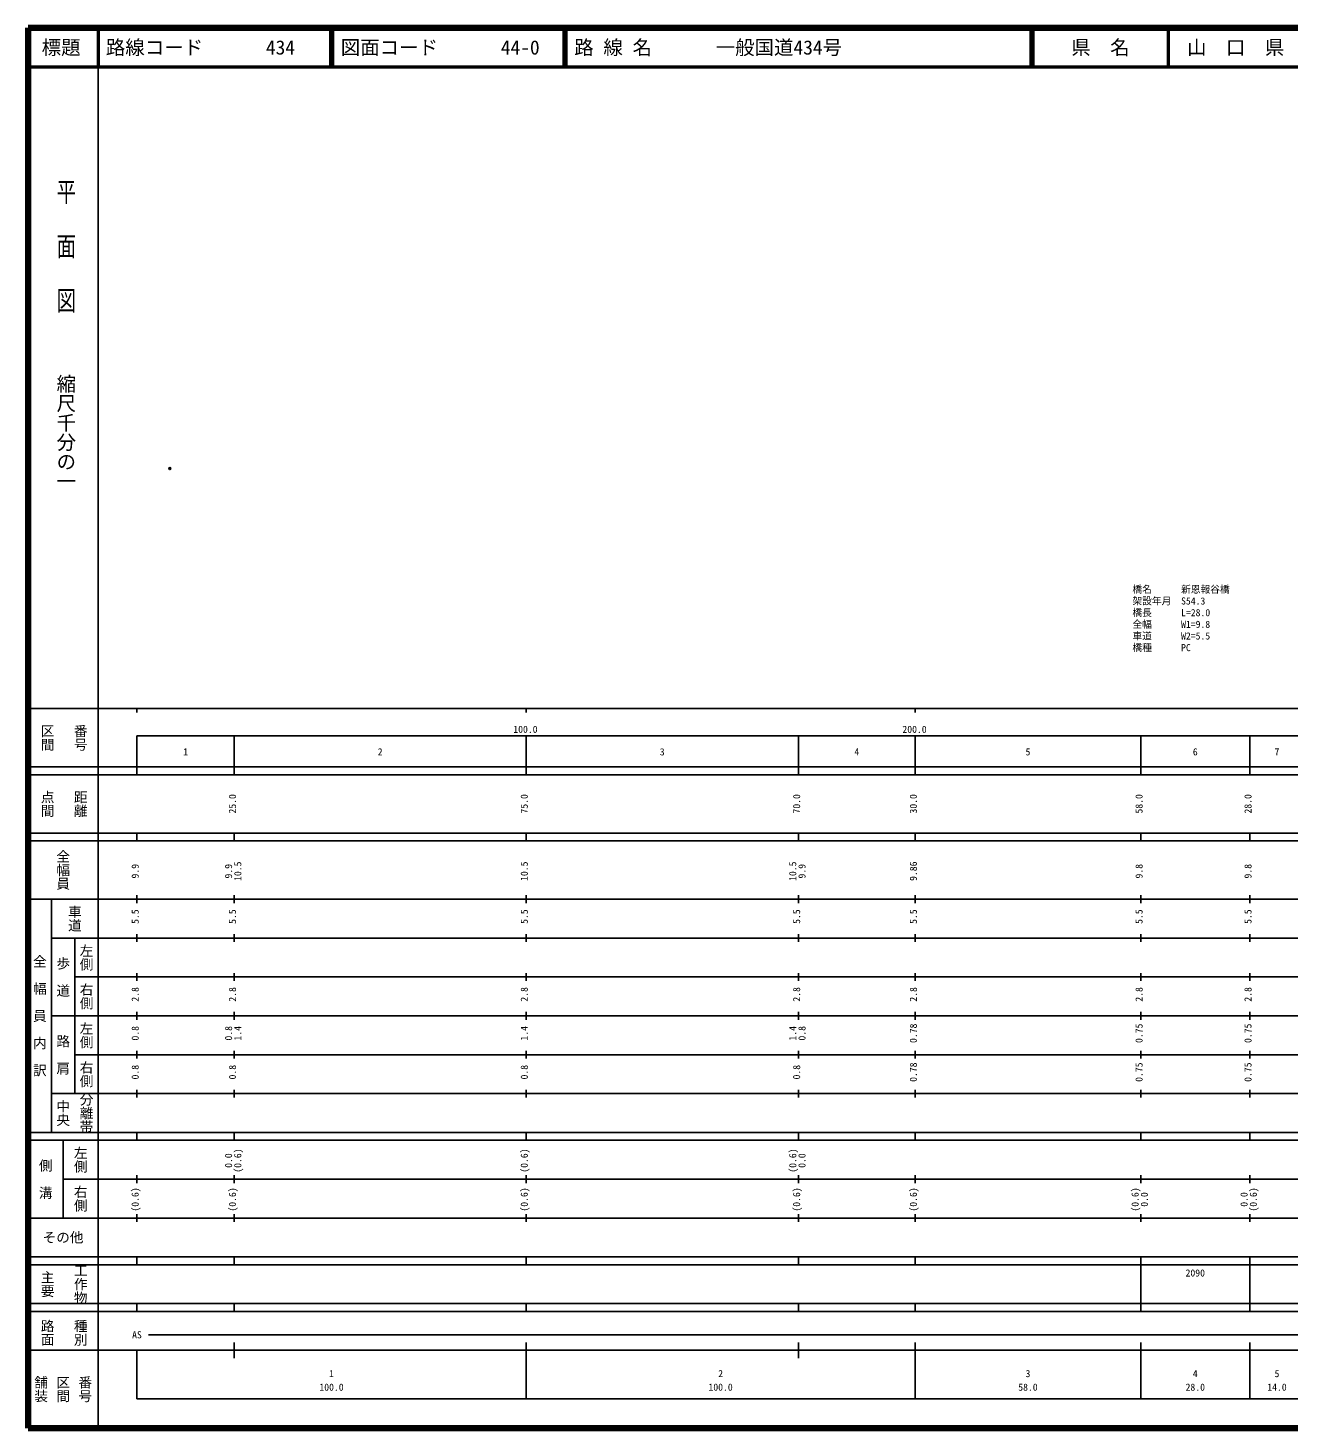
# Model space of a CAD drawing. Units: millimetres on the paper. Extents: x 40 to 680, y 20 to 380.
# Drawn here: x 40 to 364.1, y 20 to 380 of the extents above; entities that cross this region are included whole.
import ezdxf
from ezdxf.enums import TextEntityAlignment as Align

# ---------------------------------------------------------------- set-up
doc = ezdxf.new("R2010")
doc.units = ezdxf.units.MM
doc.header["$PDMODE"] = 32
doc.header["$PDSIZE"] = 0.5
for name, color, linetype in [('M-OTRS', 6, 'Continuous'), ('M-STR-HTXT', 7, 'Continuous'), ('M-TTL-TXT', 7, 'Continuous')]:
    doc.layers.add(name, color=color, linetype=linetype)
for name, color, linetype, lineweight in [('M-TTL', 2, 'Continuous', 140), ('M-TTL-BAND', 7, 'Continuous', 25), ('M-TTL-LINE', 7, 'Continuous', 50)]:
    doc.layers.add(name, color=color, linetype=linetype, lineweight=lineweight)
doc.styles.add('@ＭＳ ゴシック', font='')
doc.styles.add('ＭＳ ゴシック', font='')
doc.styles.get('@ＭＳ ゴシック').set_extended_font_data('@MS Gothic')
doc.styles.get('ＭＳ ゴシック').set_extended_font_data('MS Gothic')

msp = doc.modelspace()

# ---------------------------------------------------------------- linework, layer by layer
at = {"layer": 'M-OTRS'}
msp.add_point((76.453, 266.701), dxfattribs=at)
at = {"layer": 'M-TTL'}
for p, q in [((40, 380), (40, 20)), ((680, 380), (40, 380)), ((40, 20), (680, 20))]:
    msp.add_line(p, q, dxfattribs=at)
at = {"layer": 'M-TTL-BAND'}
for p, q in [((58, 370), (58, 20)), ((40, 205), (579, 205)), ((68, 205), (68, 204)), ((168, 205), (168, 204)), ((268, 205), (268, 204)), ((68, 198), (579, 198)), ((68, 198), (68, 188)), ((93, 188), (93, 198)), ((168, 188), (168, 198)), ((238, 188), (238, 198)), ((268, 188), (268, 198)), ((326, 188), (326, 198)), ((354, 188), (354, 198)), ((40, 190), (579, 190)), ((40, 188), (579, 188)), ((40, 173), (579, 173)), ((68, 171), (68, 173)), ((93, 171), (93, 173)), ((168, 171), (168, 173)), ((238, 171), (238, 173)), ((268, 171), (268, 173)), ((326, 171), (326, 173)), ((354, 171), (354, 173)), ((40, 171), (579, 171)), ((40, 156), (579, 156)), ((46, 96), (46, 156)), ((68, 155), (68, 157)), ((93, 155), (93, 157)), ((168, 155), (168, 157)), ((238, 155), (238, 157)), ((268, 155), (268, 157)), ((326, 155), (326, 157)), ((354, 155), (354, 157)), ((46, 146), (579, 146)), ((52, 146), (52, 106)), ((68, 145), (68, 147)), ((93, 145), (93, 147)), ((168, 145), (168, 147)), ((238, 145), (238, 147)), ((268, 145), (268, 147)), ((326, 145), (326, 147)), ((354, 145), (354, 147)), ((68, 135), (68, 137)), ((93, 135), (93, 137)), ((168, 135), (168, 137)), ((238, 135), (238, 137)), ((268, 135), (268, 137)), ((326, 135), (326, 137)), ((354, 135), (354, 137)), ((52, 136), (579, 136)), ((46, 126), (579, 126)), ((68, 125), (68, 127)), ((93, 125), (93, 127)), ((168, 125), (168, 127)), ((238, 125), (238, 127)), ((268, 125), (268, 127)), ((326, 125), (326, 127)), ((354, 125), (354, 127)), ((52, 116), (579, 116)), ((68, 115), (68, 117)), ((93, 115), (93, 117)), ((168, 115), (168, 117)), ((238, 115), (238, 117)), ((268, 115), (268, 117)), ((326, 115), (326, 117)), ((354, 115), (354, 117)), ((46, 106), (579, 106)), ((68, 105), (68, 107)), ((93, 105), (93, 107)), ((168, 105), (168, 107)), ((238, 105), (238, 107)), ((268, 105), (268, 107)), ((326, 105), (326, 107)), ((354, 105), (354, 107)), ((40, 96), (579, 96)), ((40, 94), (579, 94)), ((49, 94), (49, 74)), ((68, 94), (68, 96)), ((93, 94), (93, 96)), ((168, 94), (168, 96)), ((238, 94), (238, 96)), ((268, 94), (268, 96)), ((326, 94), (326, 96)), ((354, 94), (354, 96)), ((49, 84), (579, 84)), ((68, 83), (68, 85)), ((93, 83), (93, 85)), ((168, 83), (168, 85)), ((238, 83), (238, 85)), ((268, 83), (268, 85)), ((326, 83), (326, 85)), ((354, 83), (354, 85)), ((40, 74), (579, 74)), ((68, 73), (68, 75)), ((93, 73), (93, 75)), ((168, 73), (168, 75)), ((238, 73), (238, 75)), ((268, 73), (268, 75)), ((326, 73), (326, 75)), ((354, 73), (354, 75)), ((40, 64), (579, 64)), ((40, 62), (579, 62)), ((68, 62), (68, 64)), ((93, 62), (93, 64)), ((168, 62), (168, 64)), ((238, 62), (238, 64)), ((268, 62), (268, 64)), ((326, 62), (326, 64)), ((326, 52), (326, 62)), ((354, 62), (354, 64)), ((354, 52), (354, 62)), ((40, 52), (579, 52)), ((68, 50), (68, 52)), ((93, 50), (93, 52)), ((168, 50), (168, 52)), ((238, 50), (238, 52)), ((268, 50), (268, 52)), ((326, 50), (326, 52)), ((354, 50), (354, 52)), ((40, 50), (579, 50)), ((71, 44), (565, 44)), ((40, 40), (579, 40)), ((68, 40), (68, 27.5)), ((93, 38), (93, 42)), ((168, 27.5), (168, 42)), ((238, 38), (238, 42)), ((268, 27.5), (268, 42)), ((326, 27.5), (326, 42)), ((354, 27.5), (354, 42)), ((68, 27.5), (579, 27.5))]:
    msp.add_line(p, q, dxfattribs=at)
at = {"layer": 'M-TTL-LINE'}
for p, q in [((58, 380), (58, 370)), ((117.75, 380), (117.75, 370)), ((118.25, 380), (118.25, 370)), ((177.75, 380), (177.75, 370)), ((178.25, 380), (178.25, 370)), ((297.75, 380), (297.75, 370)), ((298.25, 380), (298.25, 370)), ((333, 380), (333, 370)), ((40, 370), (680, 370))]:
    msp.add_line(p, q, dxfattribs=at)

# ---------------------------------------------------------------- texts
at = {"layer": 'M-STR-HTXT', "style": 'ＭＳ ゴシック'}
for s, p in [('橋名\u3000\u3000\u3000新恩報谷橋', (323.848, 234.201)), ('橋長\u3000\u3000\u3000L=28.0', (323.848, 228.201)), ('架設年月\u3000S54.3', (323.848, 231.201)), ('全幅\u3000\u3000\u3000W1=9.8', (323.848, 225.201)), ('車道\u3000\u3000\u3000W2=5.5', (323.848, 222.201)), ('橋種\u3000\u3000\u3000PC', (323.848, 219.201))]:
    msp.add_text(s, height=1.833, dxfattribs=at).set_placement(p, align=Align.BOTTOM_LEFT)
at = {"layer": 'M-TTL-BAND', "style": '@ＭＳ ゴシック', "width": 1.4}
msp.add_text('平  面  図', height=3.666, rotation=270, dxfattribs=at).set_placement((49.777, 306.475), align=Align.MIDDLE_RIGHT)
at = {"layer": 'M-TTL-BAND', "style": '@ＭＳ ゴシック'}
msp.add_text('縮尺千分の一', height=3.666, rotation=270, dxfattribs=at).set_placement((49.777, 261.03), align=Align.MIDDLE_RIGHT)
for s, p in [('区間', (45, 197.5)), ('番号', (53.5, 197.5)), ('点間', (45, 180.5)), ('距離', (53.5, 180.5)), ('全幅員', (49, 163.5)), ('車道', (52, 151)), ('左側', (55, 141)), ('全\u3000幅\u3000員\u3000内\u3000訳', (43, 126)), ('歩\u3000道', (49, 136)), ('右側', (55, 131)), ('左側', (55, 121)), ('路\u3000肩', (49, 116)), ('右側', (55, 111)), ('分離帯', (55, 101)), ('中央', (49, 101)), ('左側', (53.5, 89)), ('側\u3000溝', (44.5, 84)), ('右側', (53.5, 79)), ('工作物', (53.5, 57)), ('主要', (45, 57)), ('路面', (45, 44.5)), ('種別', (53.5, 44.5)), ('舗装', (43.333, 30)), ('区間', (49, 30)), ('番号', (54.667, 30))]:
    msp.add_text(s, height=2.566, rotation=270, dxfattribs=at).set_placement(p, align=Align.MIDDLE_CENTER)
at = {"layer": 'M-TTL-BAND', "style": 'ＭＳ ゴシック'}
for s, p in [('100.0', (167.844, 198.195)), ('200.0', (267.844, 198.195)), ('1', (80.5, 192.405)), ('2', (130.5, 192.405)), ('3', (203, 192.405)), ('4', (253, 192.405)), ('5', (297, 192.405)), ('6', (340, 192.405)), ('7', (361, 192.405)), ('AS', (68, 42.5)), ('1', (118, 32.523)), ('2', (218, 32.523)), ('3', (297, 32.523)), ('4', (340, 32.523)), ('5', (361, 32.523)), ('100.0', (118, 29.033)), ('100.0', (218, 29.033)), ('58.0', (297, 29.033)), ('28.0', (340, 29.033)), ('14.0', (361, 29.033))]:
    msp.add_text(s, height=1.833, dxfattribs=at).set_placement(p, align=Align.BOTTOM_CENTER)
for s, p in [('25.0', (94, 180.5)), ('75.0', (169, 180.5)), ('70.0', (239, 180.5)), ('30.0', (269, 180.5)), ('58.0', (327, 180.5)), ('28.0', (355, 180.5)), ('9.9', (69, 163.174)), ('9.9', (93, 163.174)), ('10.5', (95.37, 163.174)), ('10.5', (169, 163.174)), ('10.5', (238, 163.174)), ('9.9', (240.37, 163.174)), ('9.86', (269, 163.174)), ('9.8', (327, 163.174)), ('9.8', (355, 163.174)), ('5.5', (69, 151.5)), ('5.5', (94, 151.5)), ('5.5', (169, 151.5)), ('5.5', (239, 151.5)), ('5.5', (269, 151.5)), ('5.5', (327, 151.5)), ('5.5', (355, 151.5)), ('2.8', (69, 131.5)), ('2.8', (94, 131.5)), ('2.8', (169, 131.5)), ('2.8', (239, 131.5)), ('2.8', (269, 131.5)), ('2.8', (327, 131.5)), ('2.8', (355, 131.5)), ('0.8', (69, 121.5)), ('0.8', (93, 121.5)), ('1.4', (95.37, 121.5)), ('1.4', (169, 121.5)), ('1.4', (238, 121.5)), ('0.8', (240.37, 121.5)), ('0.78', (269, 121.5)), ('0.75', (327, 121.5)), ('0.75', (355, 121.5)), ('0.8', (69, 111.5)), ('0.8', (94, 111.5)), ('0.8', (169, 111.5)), ('0.8', (239, 111.5)), ('0.78', (269, 111.5)), ('0.75', (327, 111.5)), ('0.75', (355, 111.5)), ('0.0', (93, 88.764)), ('(0.6)', (95.37, 88.764)), ('(0.6)', (169, 88.764)), ('(0.6)', (238, 88.764)), ('0.0', (240.37, 88.764)), ('(0.6)', (69, 78.764)), ('(0.6)', (94, 78.764)), ('(0.6)', (169, 78.764)), ('(0.6)', (239, 78.764)), ('(0.6)', (269, 78.764)), ('(0.6)', (326, 78.764)), ('0.0', (328.37, 78.764)), ('0.0', (354, 78.764)), ('(0.6)', (356.37, 78.764))]:
    msp.add_text(s, height=1.833, rotation=90, dxfattribs=at).set_placement(p, align=Align.BOTTOM_CENTER)
msp.add_text('その他', height=2.566, dxfattribs=at).set_placement((49, 69), align=Align.MIDDLE_CENTER)
msp.add_text('2090', height=1.833, dxfattribs=at).set_placement((337.5, 58.405), align=Align.BOTTOM_LEFT)
at = {"layer": 'M-TTL-TXT', "style": 'ＭＳ ゴシック'}
for s, p in [('標題', (48.5, 375)), ('県\u3000名', (315.625, 375)), ('山\u3000口\u3000県', (350.375, 375))]:
    msp.add_text(s, height=3.666, dxfattribs=at).set_placement(p, align=Align.MIDDLE_CENTER)
for s, p in [('路線コード', (60, 375)), ('434', (101.142, 375)), ('図面コード', (120.38, 375)), ('44-0', (161.521, 375)), ('路 線 名', (180.38, 375)), ('一般国道434号', (216.734, 375))]:
    msp.add_text(s, height=3.666, dxfattribs=at).set_placement(p, align=Align.MIDDLE_LEFT)

doc.saveas('drawing.dxf')
